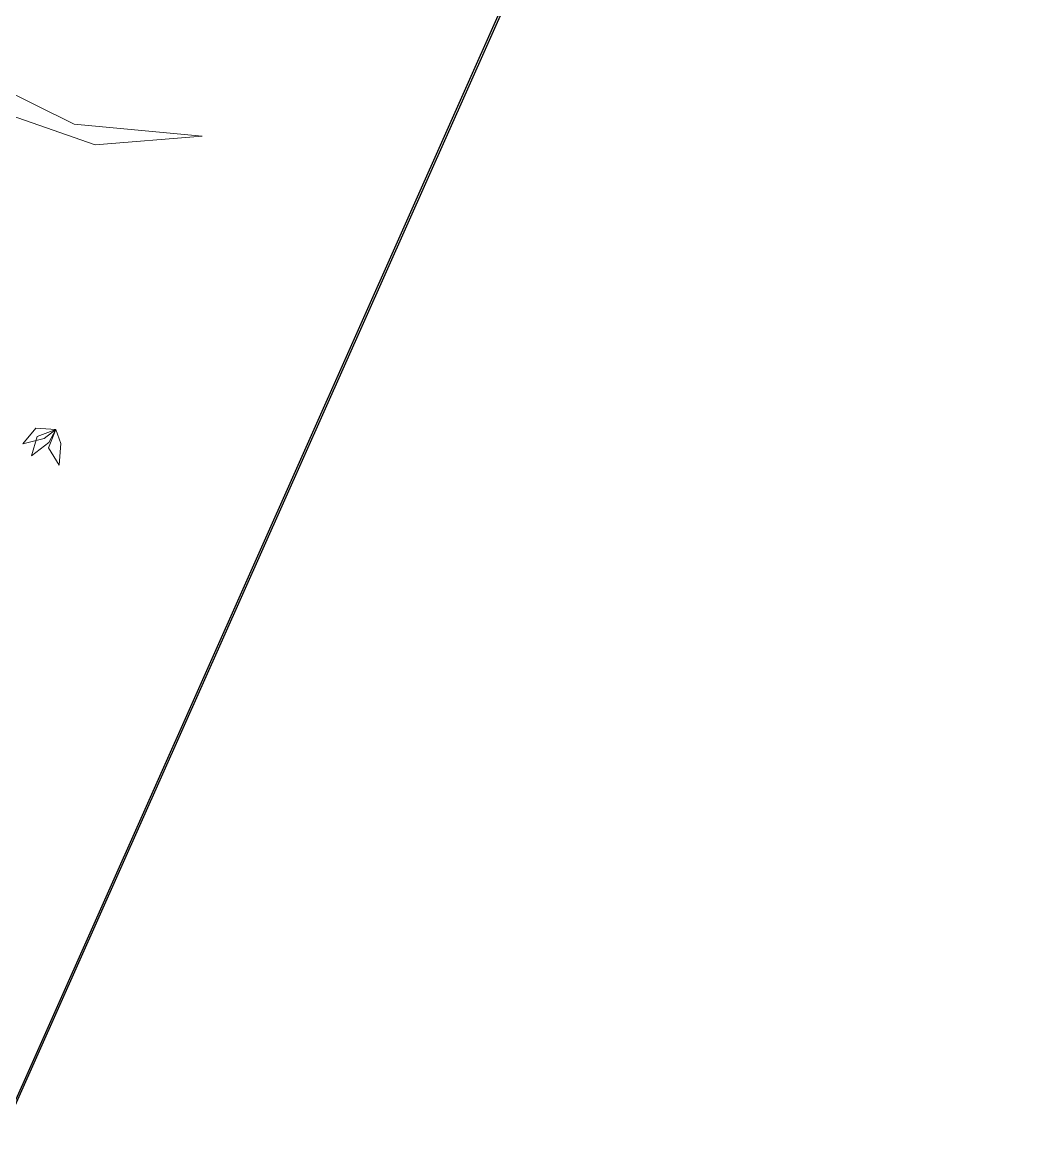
# Model space of a CAD drawing. Header units: inches. Extents: x -173 to 14008, y -3334 to 10368.
# Drawn here: x 6834.2 to 6991.8, y 7807.8 to 7983.3 of the extents above; entities that cross this region are included whole.
import ezdxf

# ---------------------------------------------------------------- set-up
doc = ezdxf.new("R2010")
doc.units = ezdxf.units.IN
doc.header["$MEASUREMENT"] = 0
doc.layers.add('ARREDAMENTO', color=8, linetype='Continuous', lineweight=18)

msp = doc.modelspace()

# ---------------------------------------------------------------- linework, layer by layer
for points in [[(5164.41, 8984.17), (4351.24, 7156.95), (6178.47, 6343.78), (6991.64, 8171)], [(5164.71, 8984.04), (4351.24, 7156.95), (6178.33, 6343.48), (6991.81, 8170.57)]]:
    msp.add_lwpolyline(points, close=True)
at = {"layer": 'ARREDAMENTO', "linetype": 'Continuous', "lineweight": 0}
msp.add_lwpolyline([(6805.47, 7983.98), (6823.57, 7971.8), (6845.53, 7964.14), (6862.28, 7965.5), (6842.29, 7967.35), (6817.74, 7979.51), (6808.03, 7989.15)], dxfattribs=at)
at = {"layer": 'ARREDAMENTO', "lineweight": 0}
for points in [[(6834.25, 7917.37), (6837.56, 7918.2), (6839.38, 7919.61), (6836.3, 7919.81), (6834.25, 7917.37)], [(6835.6, 7915.48), (6838.29, 7917.58), (6839.38, 7919.61), (6836.49, 7918.53), (6835.6, 7915.48)], [(6839.93, 7914.03), (6840.17, 7917.43), (6839.39, 7919.6), (6838.25, 7916.74), (6839.93, 7914.03)]]:
    msp.add_lwpolyline(points, dxfattribs=at)

doc.saveas('drawing.dxf')
